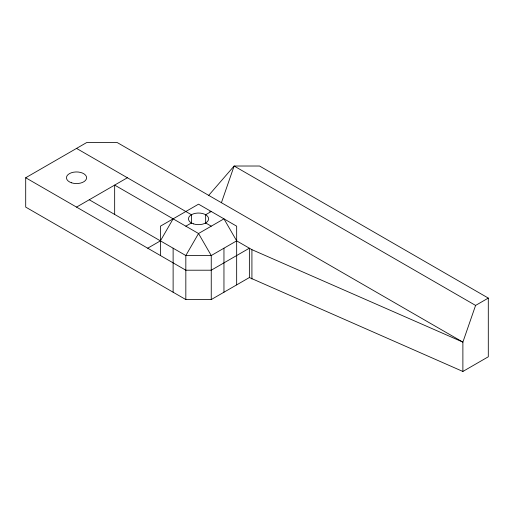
<?xml version="1.0" encoding="UTF-8"?>
<svg xmlns="http://www.w3.org/2000/svg" width="514" height="514" viewBox="0 0 514 514"><rect width="100%" height="100%" fill="white"/><g stroke="black" fill="none" stroke-linecap="round" stroke-linejoin="round"><path stroke-width="0.77" d="M221.418 202.702L234.127 166.016L259.544 166.016L488.3 298.088L488.3 356.787L462.883 371.461L249.374 277.547L211.248 299.559L185.83 299.559L25.7 207.103L25.7 177.754L86.705 142.539L117.205 142.539L462.883 342.112L462.883 371.461M488.3 298.088L475.591 305.425L462.883 342.112L251.918 249.663L236.665 240.86L223.956 218.842L198.539 233.517L185.83 255.535L185.83 299.559M173.122 218.842L160.413 240.86L147.704 248.198M208.71 195.365L234.127 166.016L475.591 305.425M76.535 207.103L127.369 177.754M185.83 226.179L191.42 222.954M236.665 240.86L211.248 255.535L185.83 255.535L89.243 199.766M209.661 211.511L211.248 211.511L205.658 214.736L205.658 223.462M76.535 148.405L191.42 214.736L191.42 223.462M205.658 222.954L211.248 226.179M25.7 177.754L185.83 270.21L211.248 270.21L249.374 248.198L249.374 277.547M251.918 249.663L251.918 279.012M236.665 284.884L236.665 226.186L198.539 204.167L160.413 226.186L160.413 255.535M223.956 248.198L223.956 292.222M211.248 299.559L211.248 255.535L198.539 233.517L114.661 185.091L114.661 214.441M173.122 248.198L173.122 292.222M193.508 223.879A10.068 5.808 0 0 0 208.607 218.842A10.068 5.808 0 0 0 193.508 213.811A10.068 5.808 0 0 0 193.508 223.879M71.504 182.791A10.068 5.808 0 0 0 86.603 177.754A10.068 5.808 0 0 0 71.504 172.723A10.068 5.808 0 0 0 71.504 182.791"/></g></svg>
